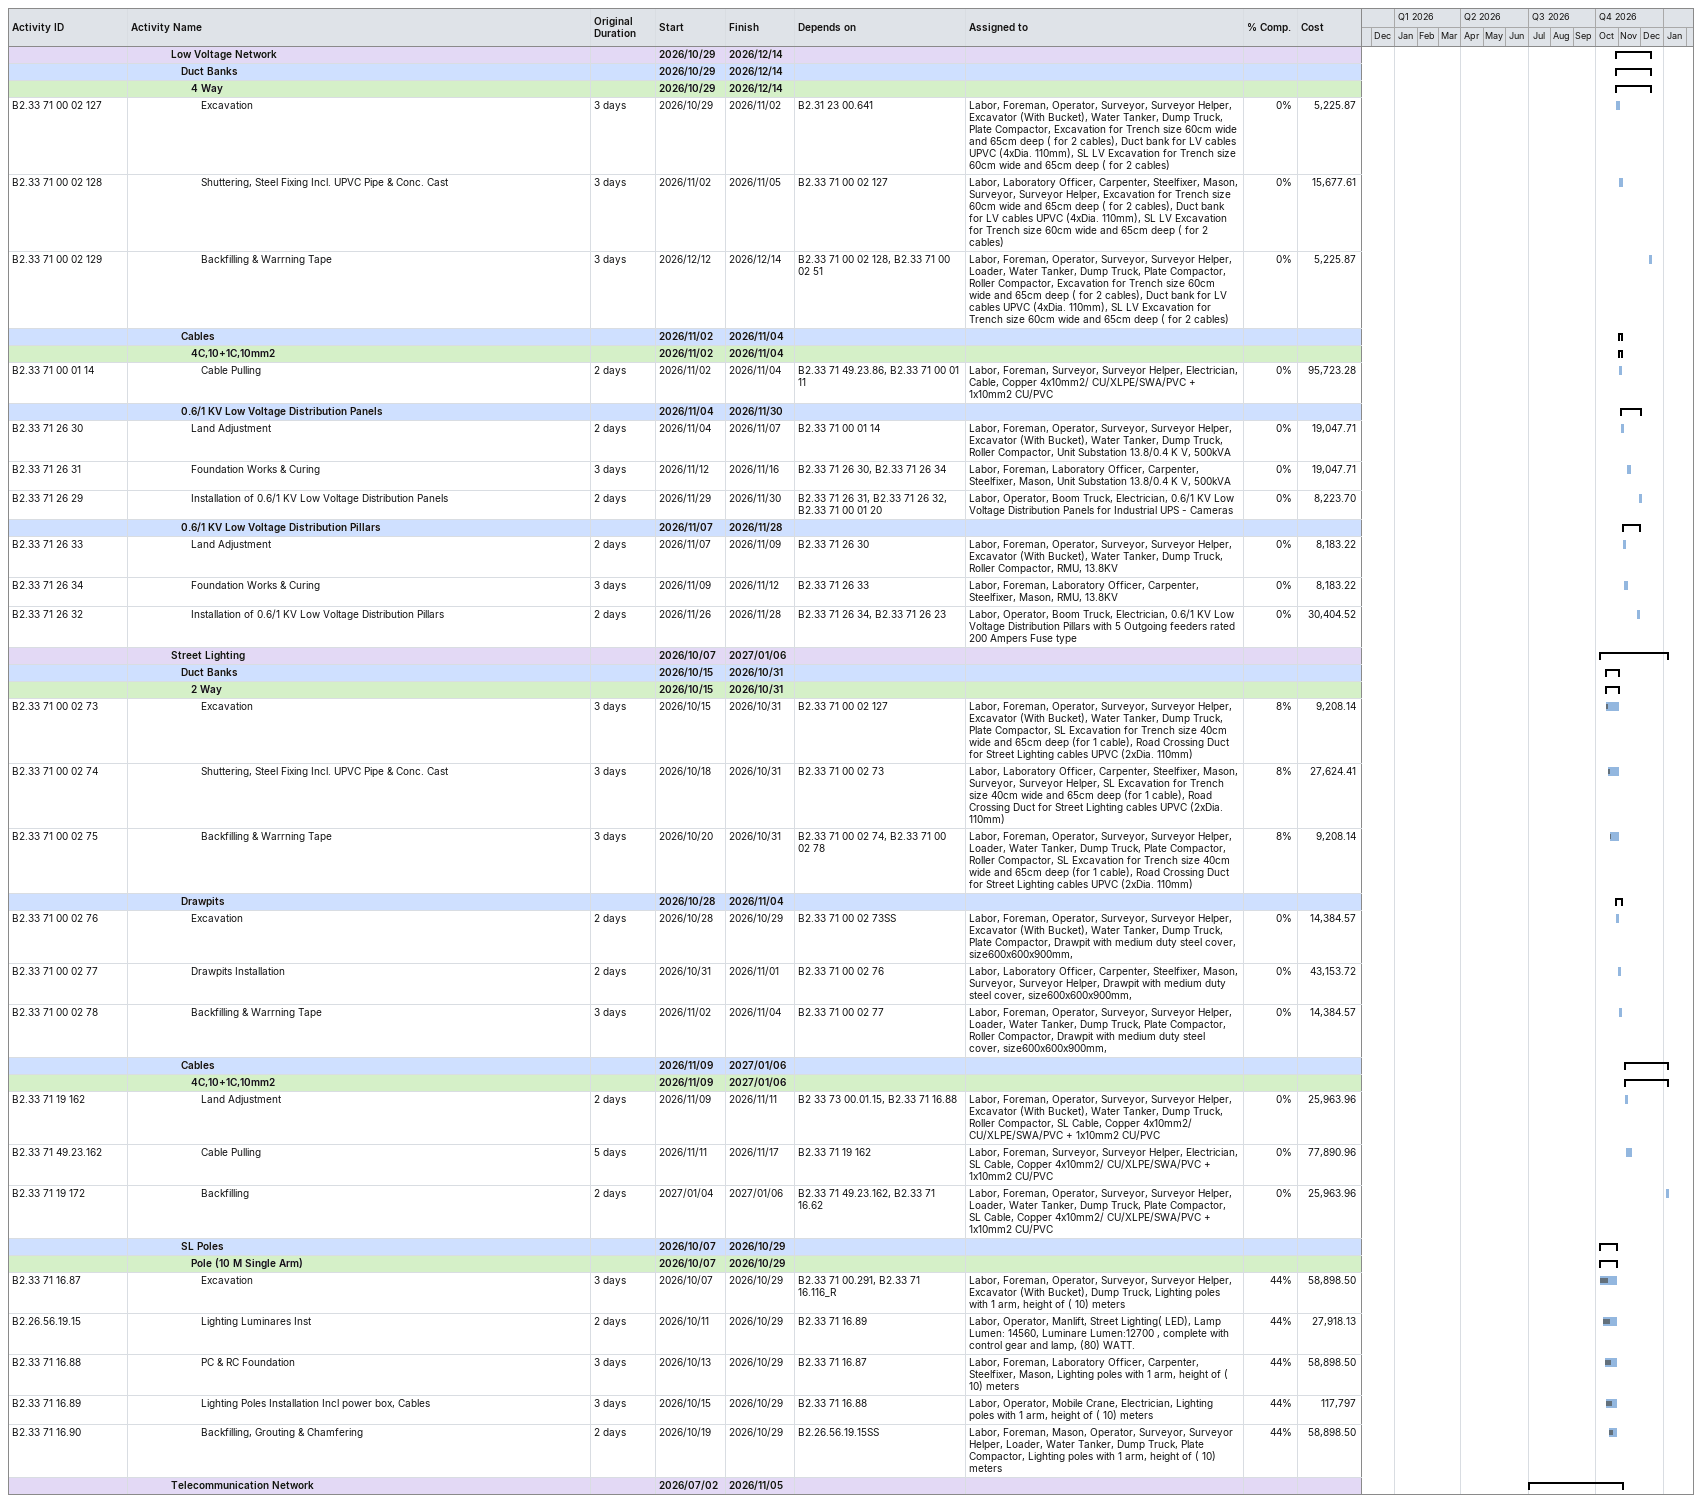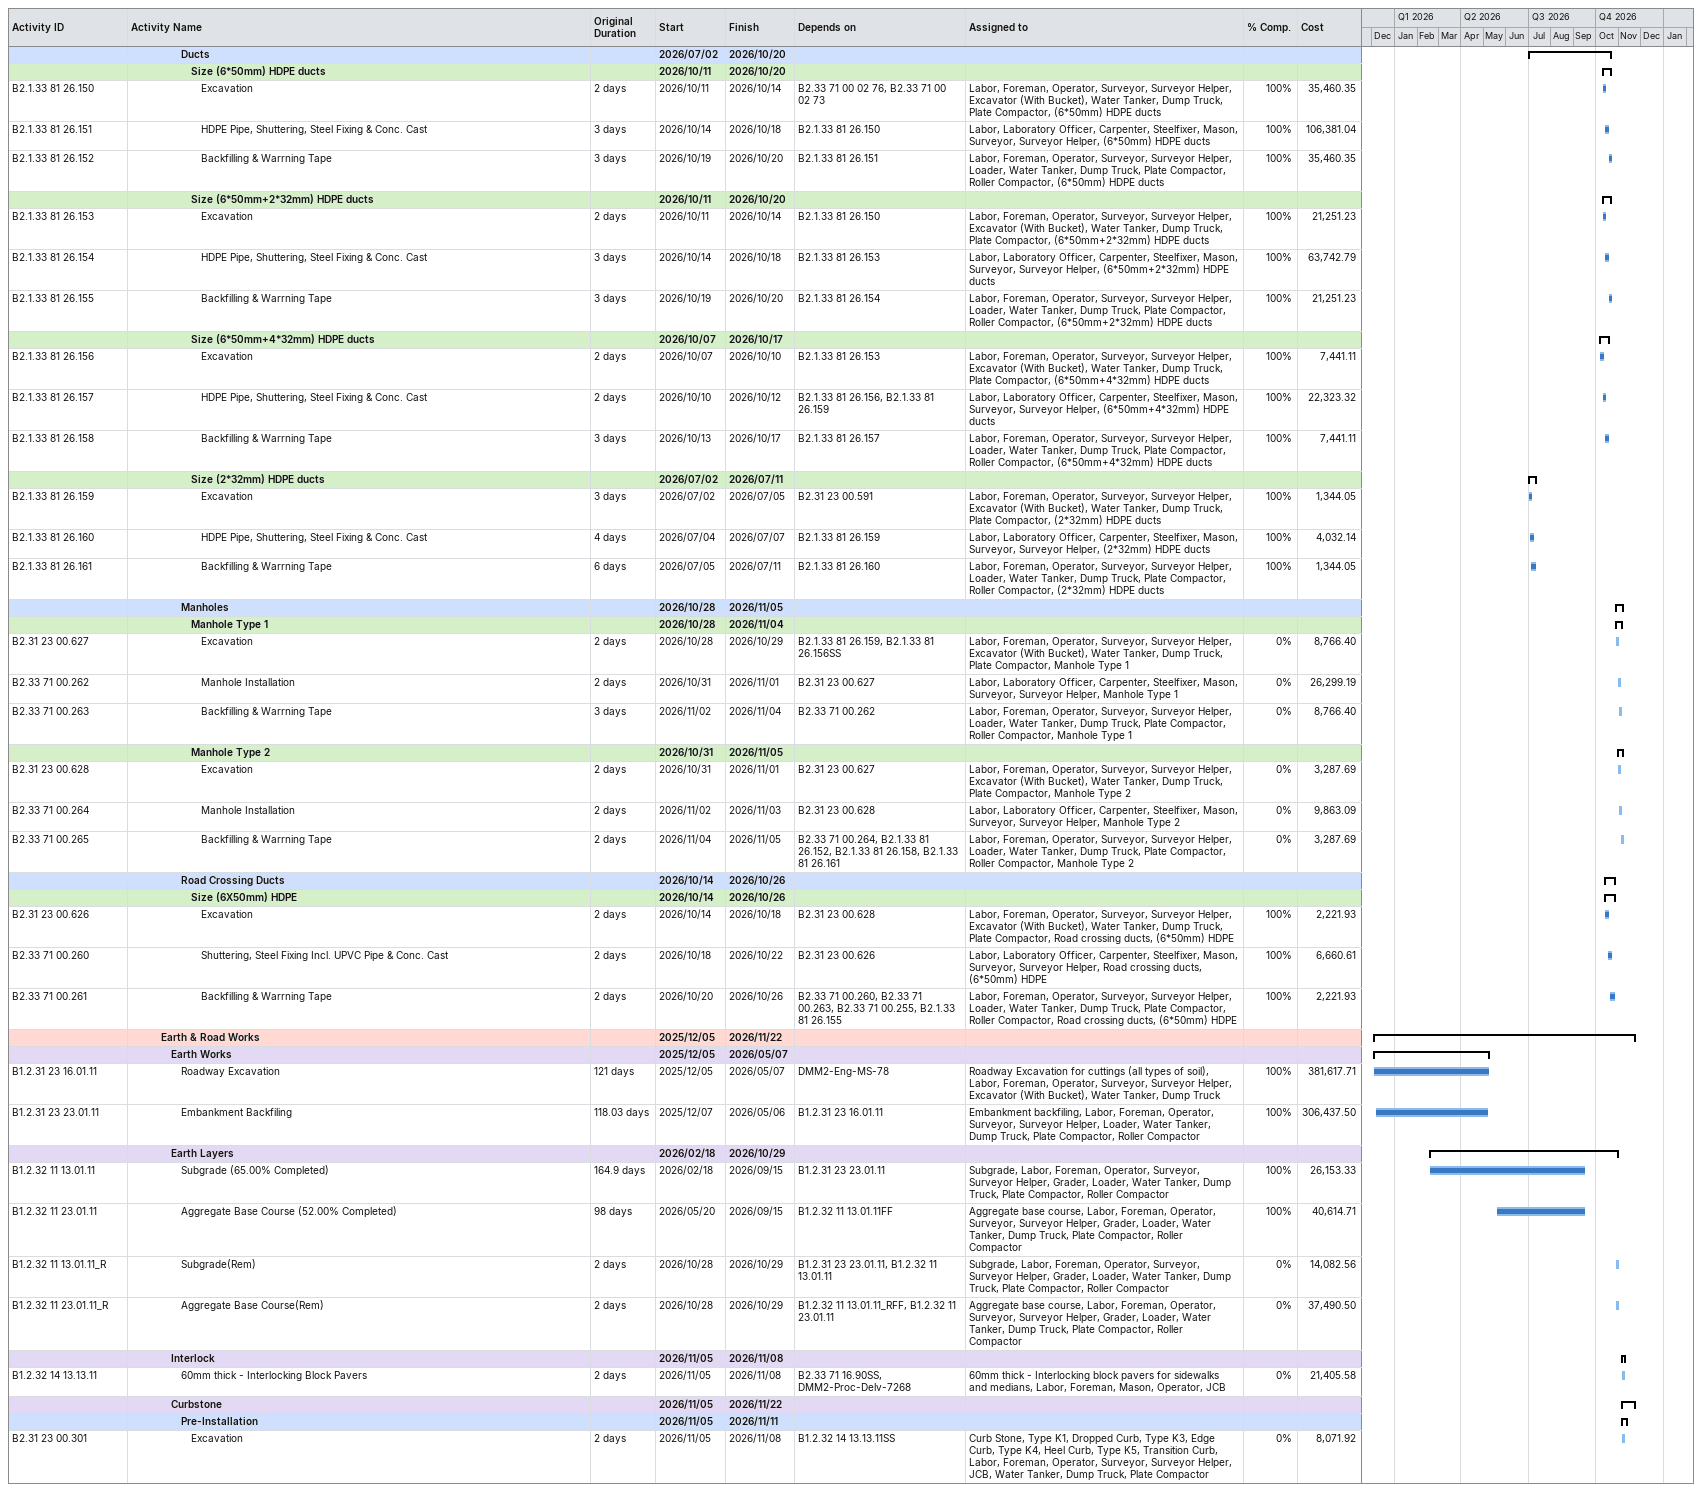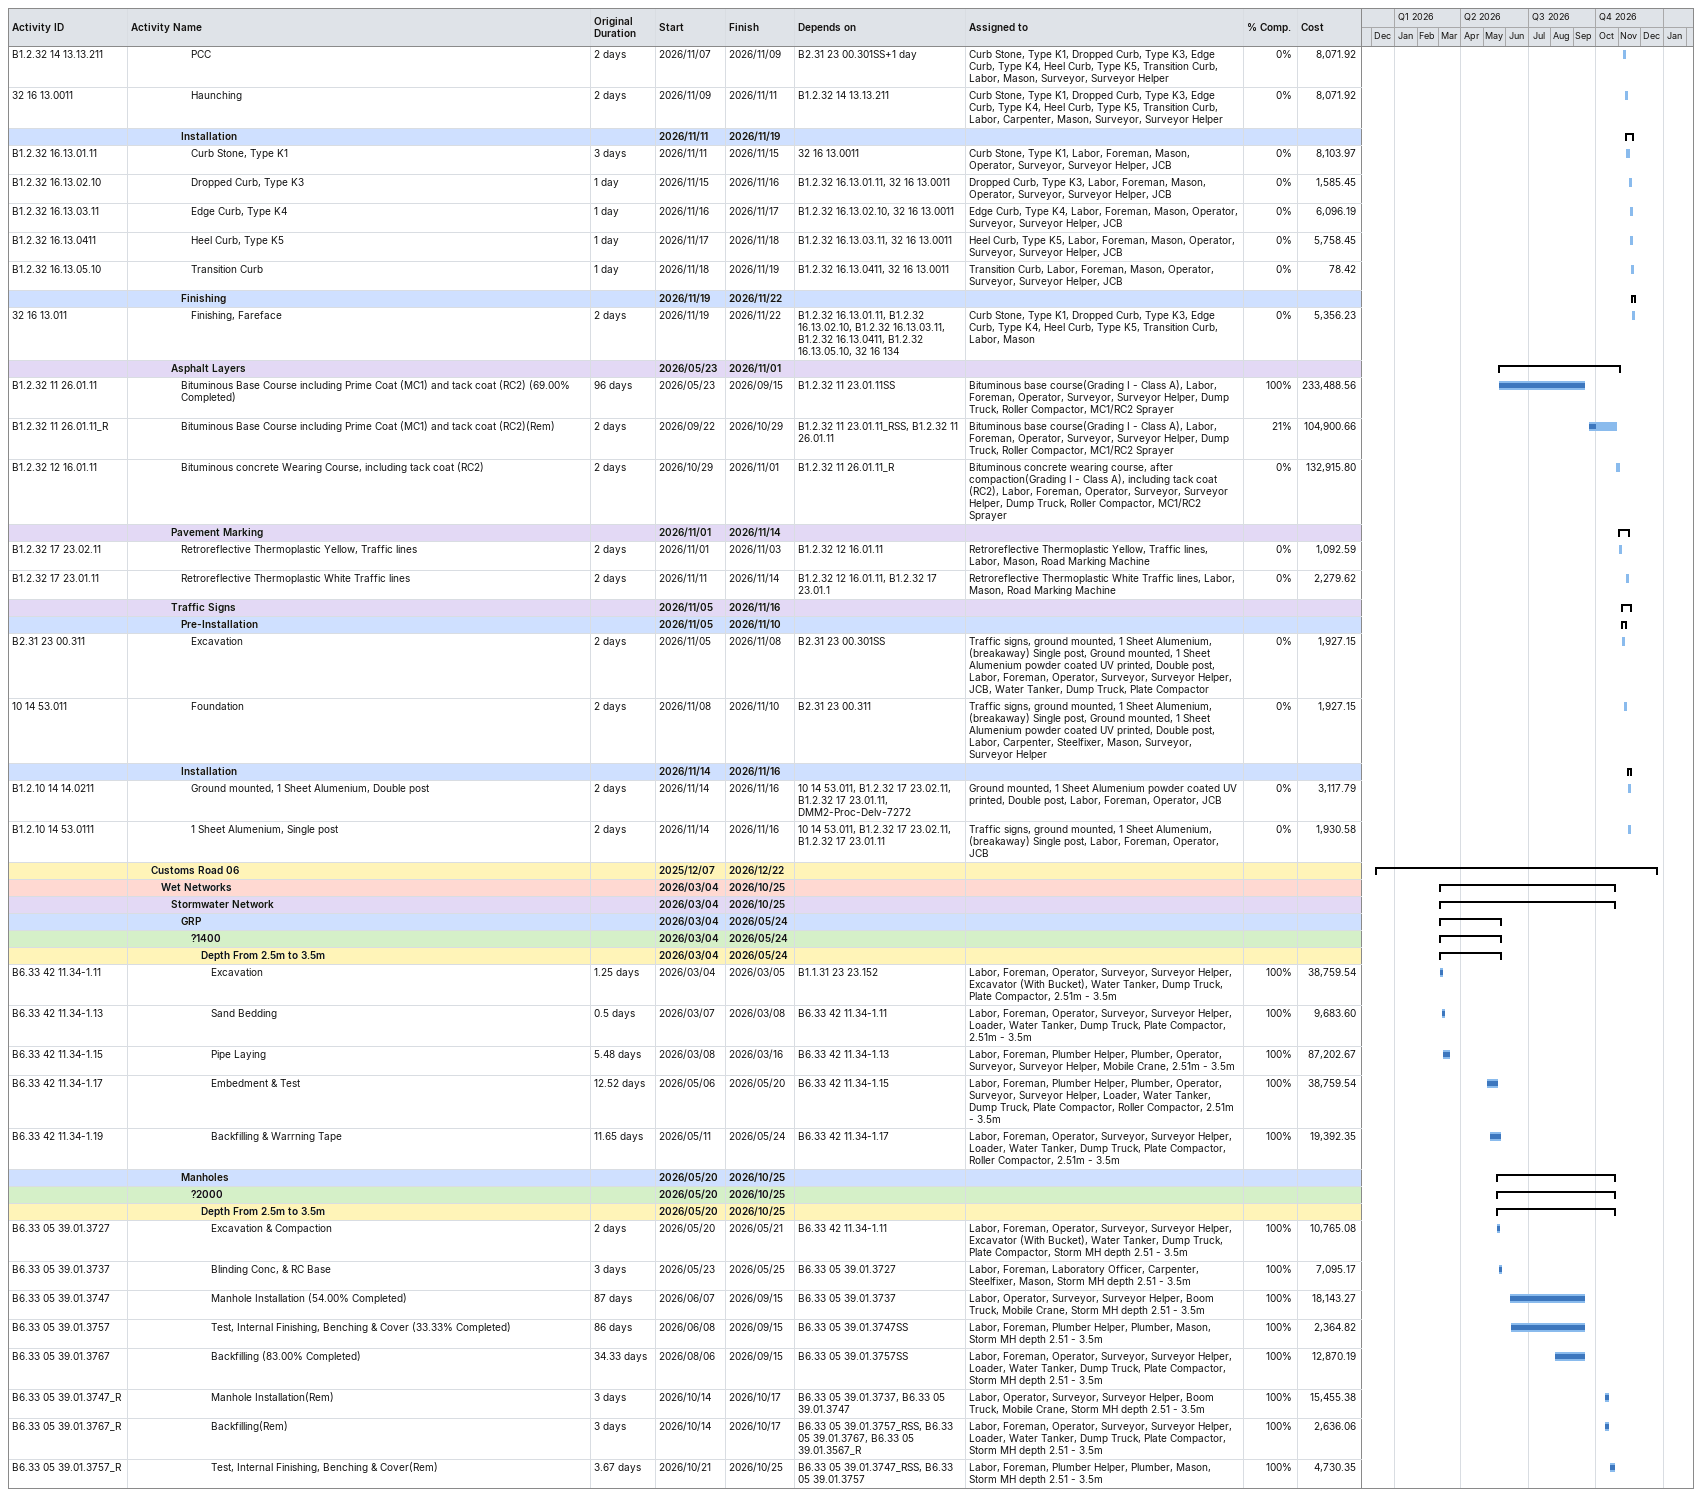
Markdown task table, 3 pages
| ID | Level | Task | Original duration | Start | Finish | Predecessors | Resources | % complete | Cost |
|---|---|---|---|---|---|---|---|---|---|
|  | 5 | **Low Voltage Network** |  | 2026-10-29 | 2026-12-14 |  |  |  |  |
|  | 6 | **Duct Banks** |  | 2026-10-29 | 2026-12-14 |  |  |  |  |
|  | 7 | **4 Way** |  | 2026-10-29 | 2026-12-14 |  |  |  |  |
| B2.33 71 00 02 127 | 8 | Excavation | 3d | 2026-10-29 | 2026-11-02 | B2.31 23 00.641 | Labor, Foreman, Operator, Surveyor, Surveyor Helper, Excavator (With Bucket), Water Tanker, Dump Truck, Plate Compactor, Excavation for Trench size 60cm wide and 65cm deep ( for 2 cables), Duct bank for LV cables UPVC (4xDia. 110mm), SL LV Excavation for Trench size 60cm wide and 65cm deep ( for 2 cables) | 0 | 5225.87 |
| B2.33 71 00 02 128 | 8 | Shuttering, Steel Fixing Incl. UPVC Pipe & Conc. Cast | 3d | 2026-11-02 | 2026-11-05 | B2.33 71 00 02 127 | Labor, Laboratory Officer, Carpenter, Steelfixer, Mason, Surveyor, Surveyor Helper, Excavation for Trench size 60cm wide and 65cm deep ( for 2 cables), Duct bank for LV cables UPVC (4xDia. 110mm), SL LV Excavation for Trench size 60cm wide and 65cm deep ( for 2 cables) | 0 | 15677.61 |
| B2.33 71 00 02 129 | 8 | Backfilling & Warrning Tape | 3d | 2026-12-12 | 2026-12-14 | B2.33 71 00 02 128, B2.33 71 00 02 51 | Labor, Foreman, Operator, Surveyor, Surveyor Helper, Loader, Water Tanker, Dump Truck, Plate Compactor, Roller Compactor, Excavation for Trench size 60cm wide and 65cm deep ( for 2 cables), Duct bank for LV cables UPVC (4xDia. 110mm), SL LV Excavation for Trench size 60cm wide and 65cm deep ( for 2 cables) | 0 | 5225.87 |
|  | 6 | **Cables** |  | 2026-11-02 | 2026-11-04 |  |  |  |  |
|  | 7 | **4C,10+1C,10mm2** |  | 2026-11-02 | 2026-11-04 |  |  |  |  |
| B2.33 71 00 01 14 | 8 | Cable Pulling | 2d | 2026-11-02 | 2026-11-04 | B2.33 71 49.23.86, B2.33 71 00 01 11 | Labor, Foreman, Surveyor, Surveyor Helper, Electrician, Cable, Copper 4x10mm2/ CU/XLPE/SWA/PVC + 1x10mm2 CU/PVC | 0 | 95723.28 |
|  | 6 | **0.6/1 KV Low Voltage Distribution Panels** |  | 2026-11-04 | 2026-11-30 |  |  |  |  |
| B2.33 71 26 30 | 7 | Land Adjustment | 2d | 2026-11-04 | 2026-11-07 | B2.33 71 00 01 14 | Labor, Foreman, Operator, Surveyor, Surveyor Helper, Excavator (With Bucket), Water Tanker, Dump Truck, Roller Compactor, Unit Substation 13.8/0.4 K V, 500kVA | 0 | 19047.71 |
| B2.33 71 26 31 | 7 | Foundation Works & Curing | 3d | 2026-11-12 | 2026-11-16 | B2.33 71 26 30, B2.33 71 26 34 | Labor, Foreman, Laboratory Officer, Carpenter, Steelfixer, Mason, Unit Substation 13.8/0.4 K V, 500kVA | 0 | 19047.71 |
| B2.33 71 26 29 | 7 | Installation of 0.6/1 KV Low Voltage Distribution Panels | 2d | 2026-11-29 | 2026-11-30 | B2.33 71 26 31, B2.33 71 26 32, B2.33 71 00 01 20 | Labor, Operator, Boom Truck, Electrician, 0.6/1 KV Low Voltage Distribution Panels for Industrial UPS - Cameras | 0 | 8223.70 |
|  | 6 | **0.6/1 KV Low Voltage Distribution Pillars** |  | 2026-11-07 | 2026-11-28 |  |  |  |  |
| B2.33 71 26 33 | 7 | Land Adjustment | 2d | 2026-11-07 | 2026-11-09 | B2.33 71 26 30 | Labor, Foreman, Operator, Surveyor, Surveyor Helper, Excavator (With Bucket), Water Tanker, Dump Truck, Roller Compactor, RMU, 13.8KV | 0 | 8183.22 |
| B2.33 71 26 34 | 7 | Foundation Works & Curing | 3d | 2026-11-09 | 2026-11-12 | B2.33 71 26 33 | Labor, Foreman, Laboratory Officer, Carpenter, Steelfixer, Mason, RMU, 13.8KV | 0 | 8183.22 |
| B2.33 71 26 32 | 7 | Installation of 0.6/1 KV Low Voltage Distribution Pillars | 2d | 2026-11-26 | 2026-11-28 | B2.33 71 26 34, B2.33 71 26 23 | Labor, Operator, Boom Truck, Electrician, 0.6/1 KV Low Voltage Distribution Pillars with 5 Outgoing feeders rated 200 Ampers Fuse type | 0 | 30404.52 |
|  | 5 | **Street Lighting** |  | 2026-10-07 | 2027-01-06 |  |  |  |  |
|  | 6 | **Duct Banks** |  | 2026-10-15 | 2026-10-31 |  |  |  |  |
|  | 7 | **2 Way** |  | 2026-10-15 | 2026-10-31 |  |  |  |  |
| B2.33 71 00 02 73 | 8 | Excavation | 3d | 2026-10-15 | 2026-10-31 | B2.33 71 00 02 127 | Labor, Foreman, Operator, Surveyor, Surveyor Helper, Excavator (With Bucket), Water Tanker, Dump Truck, Plate Compactor, SL Excavation for Trench size 40cm wide and 65cm deep (for 1 cable), Road Crossing Duct for Street Lighting cables UPVC (2xDia. 110mm) | 8 | 9208.14 |
| B2.33 71 00 02 74 | 8 | Shuttering, Steel Fixing Incl. UPVC Pipe & Conc. Cast | 3d | 2026-10-18 | 2026-10-31 | B2.33 71 00 02 73 | Labor, Laboratory Officer, Carpenter, Steelfixer, Mason, Surveyor, Surveyor Helper, SL Excavation for Trench size 40cm wide and 65cm deep (for 1 cable), Road Crossing Duct for Street Lighting cables UPVC (2xDia. 110mm) | 8 | 27624.41 |
| B2.33 71 00 02 75 | 8 | Backfilling & Warrning Tape | 3d | 2026-10-20 | 2026-10-31 | B2.33 71 00 02 74, B2.33 71 00 02 78 | Labor, Foreman, Operator, Surveyor, Surveyor Helper, Loader, Water Tanker, Dump Truck, Plate Compactor, Roller Compactor, SL Excavation for Trench size 40cm wide and 65cm deep (for 1 cable), Road Crossing Duct for Street Lighting cables UPVC (2xDia. 110mm) | 8 | 9208.14 |
|  | 6 | **Drawpits** |  | 2026-10-28 | 2026-11-04 |  |  |  |  |
| B2.33 71 00 02 76 | 7 | Excavation | 2d | 2026-10-28 | 2026-10-29 | B2.33 71 00 02 73SS | Labor, Foreman, Operator, Surveyor, Surveyor Helper, Excavator (With Bucket), Water Tanker, Dump Truck, Plate Compactor, Drawpit with medium duty steel cover, size600x600x900mm, | 0 | 14384.57 |
| B2.33 71 00 02 77 | 7 | Drawpits Installation | 2d | 2026-10-31 | 2026-11-01 | B2.33 71 00 02 76 | Labor, Laboratory Officer, Carpenter, Steelfixer, Mason, Surveyor, Surveyor Helper, Drawpit with medium duty steel cover, size600x600x900mm, | 0 | 43153.72 |
| B2.33 71 00 02 78 | 7 | Backfilling & Warrning Tape | 3d | 2026-11-02 | 2026-11-04 | B2.33 71 00 02 77 | Labor, Foreman, Operator, Surveyor, Surveyor Helper, Loader, Water Tanker, Dump Truck, Plate Compactor, Roller Compactor, Drawpit with medium duty steel cover, size600x600x900mm, | 0 | 14384.57 |
|  | 6 | **Cables** |  | 2026-11-09 | 2027-01-06 |  |  |  |  |
|  | 7 | **4C,10+1C,10mm2** |  | 2026-11-09 | 2027-01-06 |  |  |  |  |
| B2.33 71 19 162 | 8 | Land Adjustment | 2d | 2026-11-09 | 2026-11-11 | B2 33 73 00.01.15, B2.33 71 16.88 | Labor, Foreman, Operator, Surveyor, Surveyor Helper, Excavator (With Bucket), Water Tanker, Dump Truck, Roller Compactor, SL Cable, Copper 4x10mm2/ CU/XLPE/SWA/PVC + 1x10mm2 CU/PVC | 0 | 25963.96 |
| B2.33 71 49.23.162 | 8 | Cable Pulling | 5d | 2026-11-11 | 2026-11-17 | B2.33 71 19 162 | Labor, Foreman, Surveyor, Surveyor Helper, Electrician, SL Cable, Copper 4x10mm2/ CU/XLPE/SWA/PVC + 1x10mm2 CU/PVC | 0 | 77890.96 |
| B2.33 71 19 172 | 8 | Backfilling | 2d | 2027-01-04 | 2027-01-06 | B2.33 71 49.23.162, B2.33 71 16.62 | Labor, Foreman, Operator, Surveyor, Surveyor Helper, Loader, Water Tanker, Dump Truck, Plate Compactor, SL Cable, Copper 4x10mm2/ CU/XLPE/SWA/PVC + 1x10mm2 CU/PVC | 0 | 25963.96 |
|  | 6 | **SL Poles** |  | 2026-10-07 | 2026-10-29 |  |  |  |  |
|  | 7 | **Pole (10 M Single Arm)** |  | 2026-10-07 | 2026-10-29 |  |  |  |  |
| B2.33 71 16.87 | 8 | Excavation | 3d | 2026-10-07 | 2026-10-29 | B2.33 71 00.291, B2.33 71 16.116_R | Labor, Foreman, Operator, Surveyor, Surveyor Helper, Excavator (With Bucket), Dump Truck, Lighting poles with 1 arm, height of ( 10) meters | 44 | 58898.50 |
| B2.26.56.19.15 | 8 | Lighting Luminares Inst | 2d | 2026-10-11 | 2026-10-29 | B2.33 71 16.89 | Labor, Operator, Manlift, Street Lighting( LED), Lamp Lumen: 14560, Luminare Lumen:12700 , complete with control gear and lamp, (80) WATT. | 44 | 27918.13 |
| B2.33 71 16.88 | 8 | PC & RC Foundation | 3d | 2026-10-13 | 2026-10-29 | B2.33 71 16.87 | Labor, Foreman, Laboratory Officer, Carpenter, Steelfixer, Mason, Lighting poles with 1 arm, height of ( 10) meters | 44 | 58898.50 |
| B2.33 71 16.89 | 8 | Lighting Poles Installation Incl power box, Cables | 3d | 2026-10-15 | 2026-10-29 | B2.33 71 16.88 | Labor, Operator, Mobile Crane, Electrician, Lighting poles with 1 arm, height of ( 10) meters | 44 | 117797 |
| B2.33 71 16.90 | 8 | Backfilling, Grouting & Chamfering | 2d | 2026-10-19 | 2026-10-29 | B2.26.56.19.15SS | Labor, Foreman, Mason, Operator, Surveyor, Surveyor Helper, Loader, Water Tanker, Dump Truck, Plate Compactor, Lighting poles with 1 arm, height of ( 10) meters | 44 | 58898.50 |
|  | 5 | **Telecommunication Network** |  | 2026-07-02 | 2026-11-05 |  |  |  |  |
|  | 6 | **Ducts** |  | 2026-07-02 | 2026-10-20 |  |  |  |  |
|  | 7 | **Size (6*50mm) HDPE ducts** |  | 2026-10-11 | 2026-10-20 |  |  |  |  |
| B2.1.33 81 26.150 | 8 | Excavation | 2d | 2026-10-11 | 2026-10-14 | B2.33 71 00 02 76, B2.33 71 00 02 73 | Labor, Foreman, Operator, Surveyor, Surveyor Helper, Excavator (With Bucket), Water Tanker, Dump Truck, Plate Compactor, (6*50mm) HDPE ducts | 100 | 35460.35 |
| B2.1.33 81 26.151 | 8 | HDPE Pipe, Shuttering, Steel Fixing & Conc. Cast | 3d | 2026-10-14 | 2026-10-18 | B2.1.33 81 26.150 | Labor, Laboratory Officer, Carpenter, Steelfixer, Mason, Surveyor, Surveyor Helper, (6*50mm) HDPE ducts | 100 | 106381.04 |
| B2.1.33 81 26.152 | 8 | Backfilling & Warrning Tape | 3d | 2026-10-19 | 2026-10-20 | B2.1.33 81 26.151 | Labor, Foreman, Operator, Surveyor, Surveyor Helper, Loader, Water Tanker, Dump Truck, Plate Compactor, Roller Compactor, (6*50mm) HDPE ducts | 100 | 35460.35 |
|  | 7 | **Size (6*50mm+2*32mm) HDPE ducts** |  | 2026-10-11 | 2026-10-20 |  |  |  |  |
| B2.1.33 81 26.153 | 8 | Excavation | 2d | 2026-10-11 | 2026-10-14 | B2.1.33 81 26.150 | Labor, Foreman, Operator, Surveyor, Surveyor Helper, Excavator (With Bucket), Water Tanker, Dump Truck, Plate Compactor, (6*50mm+2*32mm) HDPE ducts | 100 | 21251.23 |
| B2.1.33 81 26.154 | 8 | HDPE Pipe, Shuttering, Steel Fixing & Conc. Cast | 3d | 2026-10-14 | 2026-10-18 | B2.1.33 81 26.153 | Labor, Laboratory Officer, Carpenter, Steelfixer, Mason, Surveyor, Surveyor Helper, (6*50mm+2*32mm) HDPE ducts | 100 | 63742.79 |
| B2.1.33 81 26.155 | 8 | Backfilling & Warrning Tape | 3d | 2026-10-19 | 2026-10-20 | B2.1.33 81 26.154 | Labor, Foreman, Operator, Surveyor, Surveyor Helper, Loader, Water Tanker, Dump Truck, Plate Compactor, Roller Compactor, (6*50mm+2*32mm) HDPE ducts | 100 | 21251.23 |
|  | 7 | **Size (6*50mm+4*32mm) HDPE ducts** |  | 2026-10-07 | 2026-10-17 |  |  |  |  |
| B2.1.33 81 26.156 | 8 | Excavation | 2d | 2026-10-07 | 2026-10-10 | B2.1.33 81 26.153 | Labor, Foreman, Operator, Surveyor, Surveyor Helper, Excavator (With Bucket), Water Tanker, Dump Truck, Plate Compactor, (6*50mm+4*32mm) HDPE ducts | 100 | 7441.11 |
| B2.1.33 81 26.157 | 8 | HDPE Pipe, Shuttering, Steel Fixing & Conc. Cast | 2d | 2026-10-10 | 2026-10-12 | B2.1.33 81 26.156, B2.1.33 81 26.159 | Labor, Laboratory Officer, Carpenter, Steelfixer, Mason, Surveyor, Surveyor Helper, (6*50mm+4*32mm) HDPE ducts | 100 | 22323.32 |
| B2.1.33 81 26.158 | 8 | Backfilling & Warrning Tape | 3d | 2026-10-13 | 2026-10-17 | B2.1.33 81 26.157 | Labor, Foreman, Operator, Surveyor, Surveyor Helper, Loader, Water Tanker, Dump Truck, Plate Compactor, Roller Compactor, (6*50mm+4*32mm) HDPE ducts | 100 | 7441.11 |
|  | 7 | **Size (2*32mm) HDPE ducts** |  | 2026-07-02 | 2026-07-11 |  |  |  |  |
| B2.1.33 81 26.159 | 8 | Excavation | 3d | 2026-07-02 | 2026-07-05 | B2.31 23 00.591 | Labor, Foreman, Operator, Surveyor, Surveyor Helper, Excavator (With Bucket), Water Tanker, Dump Truck, Plate Compactor, (2*32mm) HDPE ducts | 100 | 1344.05 |
| B2.1.33 81 26.160 | 8 | HDPE Pipe, Shuttering, Steel Fixing & Conc. Cast | 4d | 2026-07-04 | 2026-07-07 | B2.1.33 81 26.159 | Labor, Laboratory Officer, Carpenter, Steelfixer, Mason, Surveyor, Surveyor Helper, (2*32mm) HDPE ducts | 100 | 4032.14 |
| B2.1.33 81 26.161 | 8 | Backfilling & Warrning Tape | 6d | 2026-07-05 | 2026-07-11 | B2.1.33 81 26.160 | Labor, Foreman, Operator, Surveyor, Surveyor Helper, Loader, Water Tanker, Dump Truck, Plate Compactor, Roller Compactor, (2*32mm) HDPE ducts | 100 | 1344.05 |
|  | 6 | **Manholes** |  | 2026-10-28 | 2026-11-05 |  |  |  |  |
|  | 7 | **Manhole Type 1** |  | 2026-10-28 | 2026-11-04 |  |  |  |  |
| B2.31 23 00.627 | 8 | Excavation | 2d | 2026-10-28 | 2026-10-29 | B2.1.33 81 26.159, B2.1.33 81 26.156SS | Labor, Foreman, Operator, Surveyor, Surveyor Helper, Excavator (With Bucket), Water Tanker, Dump Truck, Plate Compactor, Manhole Type 1 | 0 | 8766.40 |
| B2.33 71 00.262 | 8 | Manhole Installation | 2d | 2026-10-31 | 2026-11-01 | B2.31 23 00.627 | Labor, Laboratory Officer, Carpenter, Steelfixer, Mason, Surveyor, Surveyor Helper, Manhole Type 1 | 0 | 26299.19 |
| B2.33 71 00.263 | 8 | Backfilling & Warrning Tape | 3d | 2026-11-02 | 2026-11-04 | B2.33 71 00.262 | Labor, Foreman, Operator, Surveyor, Surveyor Helper, Loader, Water Tanker, Dump Truck, Plate Compactor, Roller Compactor, Manhole Type 1 | 0 | 8766.40 |
|  | 7 | **Manhole Type 2** |  | 2026-10-31 | 2026-11-05 |  |  |  |  |
| B2.31 23 00.628 | 8 | Excavation | 2d | 2026-10-31 | 2026-11-01 | B2.31 23 00.627 | Labor, Foreman, Operator, Surveyor, Surveyor Helper, Excavator (With Bucket), Water Tanker, Dump Truck, Plate Compactor, Manhole Type 2 | 0 | 3287.69 |
| B2.33 71 00.264 | 8 | Manhole Installation | 2d | 2026-11-02 | 2026-11-03 | B2.31 23 00.628 | Labor, Laboratory Officer, Carpenter, Steelfixer, Mason, Surveyor, Surveyor Helper, Manhole Type 2 | 0 | 9863.09 |
| B2.33 71 00.265 | 8 | Backfilling & Warrning Tape | 2d | 2026-11-04 | 2026-11-05 | B2.33 71 00.264, B2.1.33 81 26.152, B2.1.33 81 26.158, B2.1.33 81 26.161 | Labor, Foreman, Operator, Surveyor, Surveyor Helper, Loader, Water Tanker, Dump Truck, Plate Compactor, Roller Compactor, Manhole Type 2 | 0 | 3287.69 |
|  | 6 | **Road Crossing Ducts** |  | 2026-10-14 | 2026-10-26 |  |  |  |  |
|  | 7 | **Size (6X50mm) HDPE** |  | 2026-10-14 | 2026-10-26 |  |  |  |  |
| B2.31 23 00.626 | 8 | Excavation | 2d | 2026-10-14 | 2026-10-18 | B2.31 23 00.628 | Labor, Foreman, Operator, Surveyor, Surveyor Helper, Excavator (With Bucket), Water Tanker, Dump Truck, Plate Compactor, Road crossing ducts, (6*50mm) HDPE | 100 | 2221.93 |
| B2.33 71 00.260 | 8 | Shuttering, Steel Fixing Incl. UPVC Pipe & Conc. Cast | 2d | 2026-10-18 | 2026-10-22 | B2.31 23 00.626 | Labor, Laboratory Officer, Carpenter, Steelfixer, Mason, Surveyor, Surveyor Helper, Road crossing ducts, (6*50mm) HDPE | 100 | 6660.61 |
| B2.33 71 00.261 | 8 | Backfilling & Warrning Tape | 2d | 2026-10-20 | 2026-10-26 | B2.33 71 00.260, B2.33 71 00.263, B2.33 71 00.255, B2.1.33 81 26.155 | Labor, Foreman, Operator, Surveyor, Surveyor Helper, Loader, Water Tanker, Dump Truck, Plate Compactor, Roller Compactor, Road crossing ducts, (6*50mm) HDPE | 100 | 2221.93 |
|  | 4 | **Earth & Road Works** |  | 2025-12-05 | 2026-11-22 |  |  |  |  |
|  | 5 | **Earth Works** |  | 2025-12-05 | 2026-05-07 |  |  |  |  |
| B1.2.31 23 16.01.11 | 6 | Roadway Excavation | 121d | 2025-12-05 | 2026-05-07 | DMM2-Eng-MS-78 | Roadway Excavation for cuttings (all types of soil), Labor, Foreman, Operator, Surveyor, Surveyor Helper, Excavator (With Bucket), Water Tanker, Dump Truck | 100 | 381617.71 |
| B1.2.31 23 23.01.11 | 6 | Embankment Backfiling | 118.03d | 2025-12-07 | 2026-05-06 | B1.2.31 23 16.01.11 | Embankment backfiling, Labor, Foreman, Operator, Surveyor, Surveyor Helper, Loader, Water Tanker, Dump Truck, Plate Compactor, Roller Compactor | 100 | 306437.50 |
|  | 5 | **Earth Layers** |  | 2026-02-18 | 2026-10-29 |  |  |  |  |
| B1.2.32 11 13.01.11 | 6 | Subgrade (65.00% Completed) | 164.9d | 2026-02-18 | 2026-09-15 | B1.2.31 23 23.01.11 | Subgrade, Labor, Foreman, Operator, Surveyor, Surveyor Helper, Grader, Loader, Water Tanker, Dump Truck, Plate Compactor, Roller Compactor | 100 | 26153.33 |
| B1.2.32 11 23.01.11 | 6 | Aggregate Base Course (52.00% Completed) | 98d | 2026-05-20 | 2026-09-15 | B1.2.32 11 13.01.11FF | Aggregate base course, Labor, Foreman, Operator, Surveyor, Surveyor Helper, Grader, Loader, Water Tanker, Dump Truck, Plate Compactor, Roller Compactor | 100 | 40614.71 |
| B1.2.32 11 13.01.11_R | 6 | Subgrade(Rem) | 2d | 2026-10-28 | 2026-10-29 | B1.2.31 23 23.01.11, B1.2.32 11 13.01.11 | Subgrade, Labor, Foreman, Operator, Surveyor, Surveyor Helper, Grader, Loader, Water Tanker, Dump Truck, Plate Compactor, Roller Compactor | 0 | 14082.56 |
| B1.2.32 11 23.01.11_R | 6 | Aggregate Base Course(Rem) | 2d | 2026-10-28 | 2026-10-29 | B1.2.32 11 13.01.11_RFF, B1.2.32 11 23.01.11 | Aggregate base course, Labor, Foreman, Operator, Surveyor, Surveyor Helper, Grader, Loader, Water Tanker, Dump Truck, Plate Compactor, Roller Compactor | 0 | 37490.50 |
|  | 5 | **Interlock** |  | 2026-11-05 | 2026-11-08 |  |  |  |  |
| B1.2.32 14 13.13.11 | 6 | 60mm thick - Interlocking Block Pavers | 2d | 2026-11-05 | 2026-11-08 | B2.33 71 16.90SS, DMM2-Proc-Delv-7268 | 60mm thick - Interlocking block pavers for sidewalks and medians, Labor, Foreman, Mason, Operator, JCB | 0 | 21405.58 |
|  | 5 | **Curbstone** |  | 2026-11-05 | 2026-11-22 |  |  |  |  |
|  | 6 | **Pre-Installation** |  | 2026-11-05 | 2026-11-11 |  |  |  |  |
| B2.31 23 00.301 | 7 | Excavation | 2d | 2026-11-05 | 2026-11-08 | B1.2.32 14 13.13.11SS | Curb Stone, Type K1, Dropped Curb, Type K3, Edge Curb, Type K4, Heel Curb, Type K5, Transition Curb, Labor, Foreman, Operator, Surveyor, Surveyor Helper, JCB, Water Tanker, Dump Truck, Plate Compactor | 0 | 8071.92 |
| B1.2.32 14 13.13.211 | 7 | PCC | 2d | 2026-11-07 | 2026-11-09 | B2.31 23 00.301SS+1d | Curb Stone, Type K1, Dropped Curb, Type K3, Edge Curb, Type K4, Heel Curb, Type K5, Transition Curb, Labor, Mason, Surveyor, Surveyor Helper | 0 | 8071.92 |
| 32 16 13.0011 | 7 | Haunching | 2d | 2026-11-09 | 2026-11-11 | B1.2.32 14 13.13.211 | Curb Stone, Type K1, Dropped Curb, Type K3, Edge Curb, Type K4, Heel Curb, Type K5, Transition Curb, Labor, Carpenter, Mason, Surveyor, Surveyor Helper | 0 | 8071.92 |
|  | 6 | **Installation** |  | 2026-11-11 | 2026-11-19 |  |  |  |  |
| B1.2.32 16.13.01.11 | 7 | Curb Stone, Type K1 | 3d | 2026-11-11 | 2026-11-15 | 32 16 13.0011 | Curb Stone, Type K1, Labor, Foreman, Mason, Operator, Surveyor, Surveyor Helper, JCB | 0 | 8103.97 |
| B1.2.32 16.13.02.10 | 7 | Dropped Curb, Type K3 | 1d | 2026-11-15 | 2026-11-16 | B1.2.32 16.13.01.11, 32 16 13.0011 | Dropped Curb, Type K3, Labor, Foreman, Mason, Operator, Surveyor, Surveyor Helper, JCB | 0 | 1585.45 |
| B1.2.32 16.13.03.11 | 7 | Edge Curb, Type K4 | 1d | 2026-11-16 | 2026-11-17 | B1.2.32 16.13.02.10, 32 16 13.0011 | Edge Curb, Type K4, Labor, Foreman, Mason, Operator, Surveyor, Surveyor Helper, JCB | 0 | 6096.19 |
| B1.2.32 16.13.0411 | 7 | Heel Curb, Type K5 | 1d | 2026-11-17 | 2026-11-18 | B1.2.32 16.13.03.11, 32 16 13.0011 | Heel Curb, Type K5, Labor, Foreman, Mason, Operator, Surveyor, Surveyor Helper, JCB | 0 | 5758.45 |
| B1.2.32 16.13.05.10 | 7 | Transition Curb | 1d | 2026-11-18 | 2026-11-19 | B1.2.32 16.13.0411, 32 16 13.0011 | Transition Curb, Labor, Foreman, Mason, Operator, Surveyor, Surveyor Helper, JCB | 0 | 78.42 |
|  | 6 | **Finishing** |  | 2026-11-19 | 2026-11-22 |  |  |  |  |
| 32 16 13.011 | 7 | Finishing, Fareface | 2d | 2026-11-19 | 2026-11-22 | B1.2.32 16.13.01.11, B1.2.32 16.13.02.10, B1.2.32 16.13.03.11, B1.2.32 16.13.0411, B1.2.32 16.13.05.10, 32 16 134 | Curb Stone, Type K1, Dropped Curb, Type K3, Edge Curb, Type K4, Heel Curb, Type K5, Transition Curb, Labor, Mason | 0 | 5356.23 |
|  | 5 | **Asphalt Layers** |  | 2026-05-23 | 2026-11-01 |  |  |  |  |
| B1.2.32 11 26.01.11 | 6 | Bituminous Base Course including Prime Coat (MC1) and tack coat (RC2) (69.00% Completed) | 96d | 2026-05-23 | 2026-09-15 | B1.2.32 11 23.01.11SS | Bituminous base course(Grading I - Class A), Labor, Foreman, Operator, Surveyor, Surveyor Helper, Dump Truck, Roller Compactor, MC1/RC2 Sprayer | 100 | 233488.56 |
| B1.2.32 11 26.01.11_R | 6 | Bituminous Base Course including Prime Coat (MC1) and tack coat (RC2)(Rem) | 2d | 2026-09-22 | 2026-10-29 | B1.2.32 11 23.01.11_RSS, B1.2.32 11 26.01.11 | Bituminous base course(Grading I - Class A), Labor, Foreman, Operator, Surveyor, Surveyor Helper, Dump Truck, Roller Compactor, MC1/RC2 Sprayer | 21 | 104900.66 |
| B1.2.32 12 16.01.11 | 6 | Bituminous concrete Wearing Course, including tack coat (RC2) | 2d | 2026-10-29 | 2026-11-01 | B1.2.32 11 26.01.11_R | Bituminous concrete wearing course, after compaction(Grading I - Class A), including tack coat (RC2), Labor, Foreman, Operator, Surveyor, Surveyor Helper, Dump Truck, Roller Compactor, MC1/RC2 Sprayer | 0 | 132915.80 |
|  | 5 | **Pavement Marking** |  | 2026-11-01 | 2026-11-14 |  |  |  |  |
| B1.2.32 17 23.02.11 | 6 | Retroreflective Thermoplastic Yellow, Traffic lines | 2d | 2026-11-01 | 2026-11-03 | B1.2.32 12 16.01.11 | Retroreflective Thermoplastic Yellow, Traffic lines, Labor, Mason, Road Marking Machine | 0 | 1092.59 |
| B1.2.32 17 23.01.11 | 6 | Retroreflective Thermoplastic White Traffic lines | 2d | 2026-11-11 | 2026-11-14 | B1.2.32 12 16.01.11, B1.2.32 17 23.01.1 | Retroreflective Thermoplastic White Traffic lines, Labor, Mason, Road Marking Machine | 0 | 2279.62 |
|  | 5 | **Traffic Signs** |  | 2026-11-05 | 2026-11-16 |  |  |  |  |
|  | 6 | **Pre-Installation** |  | 2026-11-05 | 2026-11-10 |  |  |  |  |
| B2.31 23 00.311 | 7 | Excavation | 2d | 2026-11-05 | 2026-11-08 | B2.31 23 00.301SS | Traffic signs, ground mounted, 1 Sheet Alumenium, (breakaway) Single post, Ground mounted, 1 Sheet Alumenium powder coated UV printed, Double post, Labor, Foreman, Operator, Surveyor, Surveyor Helper, JCB, Water Tanker, Dump Truck, Plate Compactor | 0 | 1927.15 |
| 10 14 53.011 | 7 | Foundation | 2d | 2026-11-08 | 2026-11-10 | B2.31 23 00.311 | Traffic signs, ground mounted, 1 Sheet Alumenium, (breakaway) Single post, Ground mounted, 1 Sheet Alumenium powder coated UV printed, Double post, Labor, Carpenter, Steelfixer, Mason, Surveyor, Surveyor Helper | 0 | 1927.15 |
|  | 6 | **Installation** |  | 2026-11-14 | 2026-11-16 |  |  |  |  |
| B1.2.10 14 14.0211 | 7 | Ground mounted, 1 Sheet Alumenium, Double post | 2d | 2026-11-14 | 2026-11-16 | 10 14 53.011, B1.2.32 17 23.02.11, B1.2.32 17 23.01.11, DMM2-Proc-Delv-7272 | Ground mounted, 1 Sheet Alumenium powder coated UV printed, Double post, Labor, Foreman, Operator, JCB | 0 | 3117.79 |
| B1.2.10 14 53.0111 | 7 | 1 Sheet Alumenium, Single post | 2d | 2026-11-14 | 2026-11-16 | 10 14 53.011, B1.2.32 17 23.02.11, B1.2.32 17 23.01.11 | Traffic signs, ground mounted, 1 Sheet Alumenium, (breakaway) Single post, Labor, Foreman, Operator, JCB | 0 | 1930.58 |
|  | 3 | **Customs Road 06** |  | 2025-12-07 | 2026-12-22 |  |  |  |  |
|  | 4 | **Wet Networks** |  | 2026-03-04 | 2026-10-25 |  |  |  |  |
|  | 5 | **Stormwater Network** |  | 2026-03-04 | 2026-10-25 |  |  |  |  |
|  | 6 | **GRP** |  | 2026-03-04 | 2026-05-24 |  |  |  |  |
|  | 7 | **?1400** |  | 2026-03-04 | 2026-05-24 |  |  |  |  |
|  | 8 | **Depth From 2.5m to 3.5m** |  | 2026-03-04 | 2026-05-24 |  |  |  |  |
| B6.33 42 11.34-1.11 | 9 | Excavation | 1.25d | 2026-03-04 | 2026-03-05 | B1.1.31 23 23.152 | Labor, Foreman, Operator, Surveyor, Surveyor Helper, Excavator (With Bucket), Water Tanker, Dump Truck, Plate Compactor, 2.51m - 3.5m | 100 | 38759.54 |
| B6.33 42 11.34-1.13 | 9 | Sand Bedding | 0.5d | 2026-03-07 | 2026-03-08 | B6.33 42 11.34-1.11 | Labor, Foreman, Operator, Surveyor, Surveyor Helper, Loader, Water Tanker, Dump Truck, Plate Compactor, 2.51m - 3.5m | 100 | 9683.60 |
| B6.33 42 11.34-1.15 | 9 | Pipe Laying | 5.48d | 2026-03-08 | 2026-03-16 | B6.33 42 11.34-1.13 | Labor, Foreman, Plumber Helper, Plumber, Operator, Surveyor, Surveyor Helper, Mobile Crane, 2.51m - 3.5m | 100 | 87202.67 |
| B6.33 42 11.34-1.17 | 9 | Embedment & Test | 12.52d | 2026-05-06 | 2026-05-20 | B6.33 42 11.34-1.15 | Labor, Foreman, Plumber Helper, Plumber, Operator, Surveyor, Surveyor Helper, Loader, Water Tanker, Dump Truck, Plate Compactor, Roller Compactor, 2.51m - 3.5m | 100 | 38759.54 |
| B6.33 42 11.34-1.19 | 9 | Backfilling & Warrning Tape | 11.65d | 2026-05-11 | 2026-05-24 | B6.33 42 11.34-1.17 | Labor, Foreman, Operator, Surveyor, Surveyor Helper, Loader, Water Tanker, Dump Truck, Plate Compactor, Roller Compactor, 2.51m - 3.5m | 100 | 19392.35 |
|  | 6 | **Manholes** |  | 2026-05-20 | 2026-10-25 |  |  |  |  |
|  | 7 | **?2000** |  | 2026-05-20 | 2026-10-25 |  |  |  |  |
|  | 8 | **Depth From 2.5m to 3.5m** |  | 2026-05-20 | 2026-10-25 |  |  |  |  |
| B6.33 05 39.01.3727 | 9 | Excavation & Compaction | 2d | 2026-05-20 | 2026-05-21 | B6.33 42 11.34-1.11 | Labor, Foreman, Operator, Surveyor, Surveyor Helper, Excavator (With Bucket), Water Tanker, Dump Truck, Plate Compactor, Storm MH depth 2.51 - 3.5m | 100 | 10765.08 |
| B6.33 05 39.01.3737 | 9 | Blinding Conc, & RC Base | 3d | 2026-05-23 | 2026-05-25 | B6.33 05 39.01.3727 | Labor, Foreman, Laboratory Officer, Carpenter, Steelfixer, Mason, Storm MH depth 2.51 - 3.5m | 100 | 7095.17 |
| B6.33 05 39.01.3747 | 9 | Manhole Installation (54.00% Completed) | 87d | 2026-06-07 | 2026-09-15 | B6.33 05 39.01.3737 | Labor, Operator, Surveyor, Surveyor Helper, Boom Truck, Mobile Crane, Storm MH depth 2.51 - 3.5m | 100 | 18143.27 |
| B6.33 05 39.01.3757 | 9 | Test, Internal Finishing, Benching & Cover (33.33% Completed) | 86d | 2026-06-08 | 2026-09-15 | B6.33 05 39.01.3747SS | Labor, Foreman, Plumber Helper, Plumber, Mason, Storm MH depth 2.51 - 3.5m | 100 | 2364.82 |
| B6.33 05 39.01.3767 | 9 | Backfilling (83.00% Completed) | 34.33d | 2026-08-06 | 2026-09-15 | B6.33 05 39.01.3757SS | Labor, Foreman, Operator, Surveyor, Surveyor Helper, Loader, Water Tanker, Dump Truck, Plate Compactor, Storm MH depth 2.51 - 3.5m | 100 | 12870.19 |
| B6.33 05 39.01.3747_R | 9 | Manhole Installation(Rem) | 3d | 2026-10-14 | 2026-10-17 | B6.33 05 39.01.3737, B6.33 05 39.01.3747 | Labor, Operator, Surveyor, Surveyor Helper, Boom Truck, Mobile Crane, Storm MH depth 2.51 - 3.5m | 100 | 15455.38 |
| B6.33 05 39.01.3767_R | 9 | Backfilling(Rem) | 3d | 2026-10-14 | 2026-10-17 | B6.33 05 39.01.3757_RSS, B6.33 05 39.01.3767, B6.33 05 39.01.3567_R | Labor, Foreman, Operator, Surveyor, Surveyor Helper, Loader, Water Tanker, Dump Truck, Plate Compactor, Storm MH depth 2.51 - 3.5m | 100 | 2636.06 |
| B6.33 05 39.01.3757_R | 9 | Test, Internal Finishing, Benching & Cover(Rem) | 3.67d | 2026-10-21 | 2026-10-25 | B6.33 05 39.01.3747_RSS, B6.33 05 39.01.3757 | Labor, Foreman, Plumber Helper, Plumber, Mason, Storm MH depth 2.51 - 3.5m | 100 | 4730.35 |
